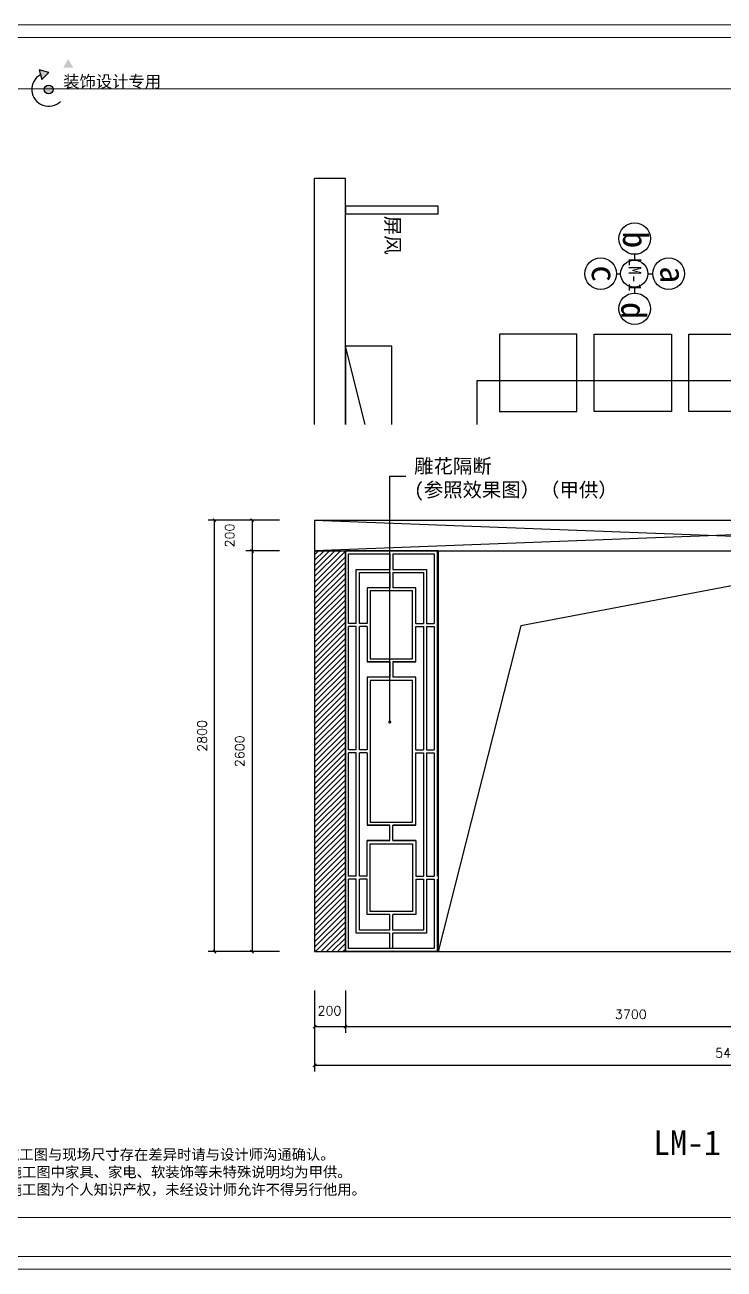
# Model space of a CAD drawing. Extents: x 643133 to 135659452, y -425133 to -387116.
# Drawn here: x 735892 to 740425, y -424469 to -416396 of the extents above; entities that cross this region are included whole.
import ezdxf
from ezdxf.xclip import XClip

# ---------------------------------------------------------------- set-up
doc = ezdxf.new("R2010")
doc.units = 0
doc.header["$LTSCALE"] = 10
doc.header["$MEASUREMENT"] = 0
doc.header["$XCLIPFRAME"] = 0
for name, color, linetype in [('30', 30, 'Continuous'), ('34', 34, 'Continuous'), ('38', 38, 'Continuous')]:
    doc.layers.add(name, color=color, linetype=linetype)
doc.styles.add('ATT', font='')
doc.styles.get("Standard").update_dxf_attribs({"font": 'gbenor.shx', "bigfont": 'gbcbig.shx'})
doc.styles.add('STYLE1', font='')
doc.styles.add('外部标注', font='complex.shx')
doc.styles.add('样式 1', font='complex.shx')
doc.styles.get('ATT').set_extended_font_data('SimSun')
doc.styles.get('STYLE1').set_extended_font_data('SimSun')
doc.dimstyles.new('平面布局内部', dxfattribs={"dimtxt": 60, "dimasz": 20, "dimexe": 40, "dimexo": 0, "dimgap": 50, "dimtad": 1, "dimdec": 0, "dimzin": 0, "dimdsep": 46, "dimtxsty": '外部标注', "dimblk": 'ARCHTICK', "dimcen": 5, "dimclrt": 56, "dimadec": 0, "dimazin": 0, "dimtfac": 1, "dimtdec": 0, "dimtmove": 2, "dimatfit": 3, "dimldrblk": 'DOT', "dimfxl": 40, "dimtolj": 1, "dimtzin": 0, "dimarcsym": 0})

# ---------------------------------------------------------------- blocks, each defined once
blk = doc.blocks.new('5435432')
at = {"layer": '34'}
h = blk.add_hatch(color=256, dxfattribs=at)
h.paths.add_polyline_path([(685766, -389022, 1), (685612, -389022, 1)])
h.paths.add_polyline_path([(685524, -388679), (685568, -388849), (685689, -388731), (685689, -388725)])
h.paths.add_polyline_path([(686032, -388487), (685944, -388639), (686120, -388639)])
blk.add_lwpolyline([(685693, -388726), (685524, -388679), (685568, -388849)], close=True, dxfattribs=at)
blk.add_circle((685689, -389022), 76.7, dxfattribs=at)
blk.add_arc((685689, -389022), 296, 118.9284, 314.9675, dxfattribs=at)
at = {"layer": '38', "lineweight": 13}
for p, q in [((682744, -387889), (713632, -387889)), ((713632, -409731), (682744, -409731))]:
    blk.add_line(p, q, dxfattribs=at)
at = {"layer": '38', "lineweight": 5}
for p, q in [((682966, -388111), (713410, -388111)), ((682966, -389010), (685687, -389010)), ((685687, -389010), (710237, -389010)), ((710237, -408827), (682966, -408827)), ((713410, -409509), (682966, -409509))]:
    blk.add_line(p, q, dxfattribs=at)
at = {"layer": '34', "style": 'STYLE1'}
blk.add_text('装饰设计专用', height=209.8, dxfattribs=at).set_placement((685944, -388987))
at = {"layer": '34', "insert": (685900, -389051), "char_height": 87.68, "width": 134889609.43, "attachment_point": 1}
blk.add_mtext('{\\fSimSun|b0|i0|c134|p2;Chengdu Hong yu Decoration co.,Ltd\\fArial|b0|i0|c0|p34;}', dxfattribs=at)
at = {"layer": '34', "insert": (683965, -407627), "char_height": 184.32, "width": 8552.03, "attachment_point": 1, "style": '样式 1'}
blk.add_mtext('{\\fSimSun|b0|i0|c134|p2;注}:{\\fSimSun|b0|i0|c134|p2;1、本施工图与现场尺寸存在差异时请与设计师沟通确认。\\P   2、本施工图中家具、家电、软装饰等未特殊说明均为甲供。\\P   3、本施工图为个人知识产权，未经设计师允许不得另行他用。}', dxfattribs=at)
blk = doc.blocks.new('5432222')
at = {"layer": '30'}
for p, q in [((750140.3, -421159.4), (750140.3, -418149.9)), ((750340.3, -418149.9), (750140.3, -418149.9)), ((750340.3, -418428.2), (750340.3, -418149.9)), ((755640.3, -418328.2), (754640.3, -418328.2)), ((754640.3, -418328.2), (754640.3, -418528.2)), ((755640.3, -418528.2), (755640.3, -418328.2)), ((754040.3, -418453.2), (754040.3, -418403.2)), ((750340.3, -421159.4), (750340.3, -418428.2)), ((755340.3, -418528.2), (754640.3, -418528.2)), ((755340.3, -418528.2), (755340.3, -419243.2)), ((755640.3, -418528.2), (755540.3, -418528.2)), ((755540.3, -418528.2), (755540.3, -419243.2)), ((755540.3, -419243.2), (755340.3, -419243.2))]:
    blk.add_line(p, q, dxfattribs=at)
for points in [[(754040.3, -418528.2), (754040.3, -418328.2), (754240.3, -418328.2), (754240.3, -418394.4), (754190.3, -418394.4), (754190.3, -418462), (754240.3, -418462), (754240.3, -418528.2), (754040.3, -418528.2)], [(754640.3, -418328.2), (754560.3, -418328.2), (754560.3, -418394.4), (754610.3, -418394.4), (754610.3, -418462), (754560.3, -418462), (754560.3, -418528.2), (754640.3, -418528.2)]]:
    blk.add_lwpolyline(points, dxfattribs=at)
at = {"layer": '34', "color": 1}
for p, q in [((754202.1, -418410.8), (754202.1, -418445.1)), ((754598.5, -418410.8), (754598.5, -418445.1)), ((754187.6, -418428), (754218.5, -418428)), ((754613.1, -418428), (754582.2, -418428)), ((752215.1, -418641.5), (752215.1, -418679)), ((752097.2, -418767.1), (752124.3, -418767.1)), ((752300.4, -418767.1), (752333, -418767.1)), ((752215.1, -418855.1), (752215.1, -418892.6))]:
    blk.add_line(p, q, dxfattribs=at)
at = {"layer": '34', "color": 4}
for p, q in [((754560.3, -418374.4), (754240.3, -418374.4)), ((754560.3, -418394.4), (754240.3, -418394.4)), ((754560.3, -418462), (754240.3, -418462)), ((754560.3, -418482), (754240.3, -418482))]:
    blk.add_line(p, q, dxfattribs=at)
at = {"layer": '34'}
blk.add_line((750340.3, -421159.4), (750140.3, -421159.4), dxfattribs=at)
for points in [[(750340.3, -418328.2), (750340.3, -418378.2), (750940.3, -418378.2), (750940.3, -418328.2)], [(754240.3, -418374.4), (754240.3, -418364.4), (754250.3, -418364.4), (754250.3, -418374.4)], [(754560.3, -418374.4), (754560.3, -418364.4), (754550.3, -418364.4), (754550.3, -418374.4)], [(754240.3, -418482), (754240.3, -418492), (754250.3, -418492), (754250.3, -418482)], [(754560.3, -418482), (754560.3, -418492), (754550.3, -418492), (754550.3, -418482)], [(755240.3, -418528.2), (755240.3, -418828.2), (754140.3, -418828.2), (754140.3, -418528.2)], [(751339.8, -419660.4), (751839.8, -419660.4), (751839.8, -419160.4), (751339.8, -419160.4)], [(752453, -419660.4), (751953, -419660.4), (751953, -419160.4), (752453, -419160.4)], [(753066.2, -419660.4), (752566.2, -419660.4), (752566.2, -419160.4), (753066.2, -419160.4)], [(753194.8, -420260.4), (751194.8, -420260.4), (751194.8, -419460.4), (753194.8, -419460.4)], [(751339.8, -420060.4), (751839.8, -420060.4), (751839.8, -420560.4), (751339.8, -420560.4)], [(752453, -420060.4), (751953, -420060.4), (751953, -420560.4), (752453, -420560.4)], [(753066.2, -420060.4), (752566.2, -420060.4), (752566.2, -420560.4), (753066.2, -420560.4)]]:
    blk.add_lwpolyline(points, close=True, dxfattribs=at)
at = {"layer": '34', "linetype": 'ByBlock'}
blk.add_lwpolyline([(750340.3, -419237.9), (750340.3, -420437.9), (750640.3, -420437.9), (750640.3, -419237.9)], close=True, dxfattribs=at)
at = {"layer": '34', "color": 1}
for centre, radius in [((754202.1, -418428.2), 11.8), ((754202.1, -418428.2), 11.8), ((754598.5, -418428.2), 11.8), ((752215.1, -418539.3), 102.2), ((751995, -418767.1), 102.2), ((752435.3, -418767.1), 102.2), ((752215.1, -418994.8), 102.2)]:
    blk.add_circle(centre, radius, dxfattribs=at)
at = {"layer": '34'}
blk.add_circle((752212.3, -418767.1), 88, dxfattribs=at)
at = {"layer": '38'}
for p, q in [((755240.3, -418828.2), (754140.3, -418528.2)), ((750640.3, -420437.9), (750340.3, -419237.9))]:
    blk.add_line(p, q, dxfattribs=at)
at = {"layer": '34', "linetype": 'ByBlock', "lineweight": -3, "insert": (750692.3, -418391.4), "char_height": 92.16, "width": 783.18, "attachment_point": 1, "rotation": 270, "style": 'ATT'}
blk.add_mtext('屏风', dxfattribs=at)
at = {"layer": '34', "color": 1, "linetype": 'ByBlock', "lineweight": -3, "attachment_point": 1, "rotation": 270, "style": 'ATT'}
for s, insert, char_height, width in [('b', (752300.8, -418491.8), 161.3, 1370.564), ('c', (752098.8, -418712.1), 161.3, 1370.564), ('LM-1', (752257.7, -418663.8), 80.64, 685.282), ('a', (752542.8, -418718.6), 161.3, 1370.564), ('d', (752290.2, -418951.2), 161.3, 1370.564)]:
    blk.add_mtext(s, dxfattribs=dict(at, insert=insert, char_height=char_height, width=width))
blk = doc.blocks.new('_ArchTick')
at = {"color": 0, "linetype": 'ByBlock', "const_width": 0.4}
blk.add_lwpolyline([(-0.5, -0.5), (0.5, 0.5)], dxfattribs=at)
blk = doc.blocks.new('*D244')
at = {"layer": '34', "color": 0, "lineweight": -2}
for p, q in [((737770.2, -422660.2), (737770.2, -422935.5)), ((737970.2, -422660.2), (737970.2, -422935.5)), ((737770.2, -422895.5), (737970.2, -422895.5))]:
    blk.add_line(p, q, dxfattribs=at)
at = {"layer": 'Defpoints', "color": 0}
for p in [(737770.2, -422660.2), (737970.2, -422660.2), (737970.2, -422895.5)]:
    blk.add_point(p, dxfattribs=at)
at = {"layer": '34', "color": 0, "lineweight": -2, "xscale": 20, "yscale": 20, "zscale": 20, "rotation": 180}
blk.add_blockref('_ArchTick', (737770.2, -422895.5), dxfattribs=at)
at = {"layer": '34', "color": 0, "lineweight": -2, "xscale": 20, "yscale": 20, "zscale": 20}
blk.add_blockref('_ArchTick', (737970.2, -422895.5), dxfattribs=at)
at = {"layer": '34', "color": 56, "insert": (737866.3, -422792.4), "char_height": 60, "attachment_point": 5, "style": '外部标注'}
blk.add_mtext('\\A1;200', dxfattribs=at)
blk = doc.blocks.new('_Dot')
at = {"color": 0, "linetype": 'ByBlock', "lineweight": -2}
blk.add_line((-0.5, 0), (-1, 0), dxfattribs=at)
at = {"color": 0, "linetype": 'ByBlock', "const_width": 0.5}
blk.add_lwpolyline([(-0.25, 0, 1), (0.25, 0, 1)], format="xyb", close=True, dxfattribs=at)
blk = doc.blocks.new('*D245')
at = {"layer": '34', "color": 0, "lineweight": -2}
for p, q in [((737970.2, -422660.2), (737970.2, -422935.5)), ((741670.2, -422660.2), (741670.2, -422935.5)), ((737970.2, -422895.5), (741670.2, -422895.5))]:
    blk.add_line(p, q, dxfattribs=at)
at = {"layer": 'Defpoints', "color": 0}
for p in [(737970.2, -422660.2), (741670.2, -422660.2), (741670.2, -422895.5)]:
    blk.add_point(p, dxfattribs=at)
at = {"layer": '34', "color": 0, "lineweight": -2, "xscale": 20, "yscale": 20, "zscale": 20, "rotation": 180}
blk.add_blockref('_ArchTick', (737970.2, -422895.5), dxfattribs=at)
at = {"layer": '34', "color": 0, "lineweight": -2, "xscale": 20, "yscale": 20, "zscale": 20}
blk.add_blockref('_ArchTick', (741670.2, -422895.5), dxfattribs=at)
at = {"layer": '34', "color": 56, "insert": (739820.2, -422815.5), "char_height": 60, "attachment_point": 5, "style": '外部标注'}
blk.add_mtext('\\A1;3700', dxfattribs=at)
blk = doc.blocks.new('*D248')
at = {"layer": '34', "color": 0, "lineweight": -2}
for p, q in [((737770.2, -422660.2), (737770.2, -423186)), ((743170.2, -422660.2), (743170.2, -423186)), ((737770.2, -423146), (743170.2, -423146))]:
    blk.add_line(p, q, dxfattribs=at)
at = {"layer": 'Defpoints', "color": 0}
for p in [(737770.2, -422660.2), (743170.2, -422660.2), (743170.2, -423146)]:
    blk.add_point(p, dxfattribs=at)
at = {"layer": '34', "color": 0, "lineweight": -2, "xscale": 20, "yscale": 20, "zscale": 20, "rotation": 180}
blk.add_blockref('_ArchTick', (737770.2, -423146), dxfattribs=at)
at = {"layer": '34', "color": 0, "lineweight": -2, "xscale": 20, "yscale": 20, "zscale": 20}
blk.add_blockref('_ArchTick', (743170.2, -423146), dxfattribs=at)
at = {"layer": '34', "color": 56, "insert": (740470.2, -423066), "char_height": 60, "attachment_point": 5, "style": '外部标注'}
blk.add_mtext('\\A1;5400', dxfattribs=at)
blk = doc.blocks.new('*D255')
at = {"layer": '34', "color": 0, "lineweight": -2}
for p, q in [((737542.6, -419608.9), (737324.3, -419608.9)), ((737364.3, -419608.9), (737364.3, -419808.9)), ((737542.6, -419808.9), (737324.3, -419808.9))]:
    blk.add_line(p, q, dxfattribs=at)
at = {"layer": 'Defpoints', "color": 0}
for p in [(737542.6, -419608.9), (737364.3, -419808.9), (737542.6, -419808.9)]:
    blk.add_point(p, dxfattribs=at)
at = {"layer": '34', "color": 0, "lineweight": -2, "xscale": 20, "yscale": 20, "zscale": 20}
for p, rotation in [((737364.3, -419608.9), 90), ((737364.3, -419808.9), 270)]:
    blk.add_blockref('_ArchTick', p, dxfattribs=dict(at, rotation=rotation))
at = {"layer": '34', "color": 56, "insert": (737219.3, -419708.9), "char_height": 60, "attachment_point": 5, "rotation": 90, "style": '外部标注'}
blk.add_mtext('\\A1;200', dxfattribs=at)
blk = doc.blocks.new('*D256')
at = {"layer": '34', "color": 0, "lineweight": -2}
for p, q in [((737542.6, -419808.9), (737324.3, -419808.9)), ((737364.3, -419808.9), (737364.3, -422408.9)), ((737542.6, -422408.9), (737324.3, -422408.9))]:
    blk.add_line(p, q, dxfattribs=at)
at = {"layer": 'Defpoints', "color": 0}
for p in [(737542.6, -419808.9), (737364.3, -422408.9), (737542.6, -422408.9)]:
    blk.add_point(p, dxfattribs=at)
at = {"layer": '34', "color": 0, "lineweight": -2, "xscale": 20, "yscale": 20, "zscale": 20}
for p, rotation in [((737364.3, -419808.9), 90), ((737364.3, -422408.9), 270)]:
    blk.add_blockref('_ArchTick', p, dxfattribs=dict(at, rotation=rotation))
at = {"layer": '34', "color": 56, "insert": (737284.3, -421108.9), "char_height": 60, "attachment_point": 5, "rotation": 90, "style": '外部标注'}
blk.add_mtext('\\A1;2600', dxfattribs=at)
blk = doc.blocks.new('*D257')
at = {"layer": '34', "color": 0, "lineweight": -2}
for p, q in [((737542.6, -419608.9), (737080.8, -419608.9)), ((737120.8, -422408.9), (737120.8, -419608.9)), ((737542.6, -422408.9), (737080.8, -422408.9))]:
    blk.add_line(p, q, dxfattribs=at)
at = {"layer": 'Defpoints', "color": 0}
for p in [(737120.8, -419608.9), (737542.6, -419608.9), (737542.6, -422408.9)]:
    blk.add_point(p, dxfattribs=at)
at = {"layer": '34', "color": 0, "lineweight": -2, "xscale": 20, "yscale": 20, "zscale": 20}
for p, rotation in [((737120.8, -419608.9), 90), ((737120.8, -422408.9), 270)]:
    blk.add_blockref('_ArchTick', p, dxfattribs=dict(at, rotation=rotation))
at = {"layer": '34', "color": 56, "insert": (737040.8, -421008.9), "char_height": 60, "attachment_point": 5, "rotation": 90, "style": '外部标注'}
blk.add_mtext('\\A1;2800', dxfattribs=at)

msp = doc.modelspace()

# ---------------------------------------------------------------- hatches: boundary and pattern name
at = {"layer": '34'}
h = msp.add_hatch(dxfattribs=at)
h.set_pattern_fill('ANSI31', color=256, scale=200, style=0)
h.paths.add_polyline_path([(737770.2, -422408.9), (737970.2, -422408.9), (737970.2, -421938.9), (737970.2, -419808.9), (737770.2, -419808.9)])

# ---------------------------------------------------------------- linework, layer by layer
at = {"layer": '30'}
for p, q in [((737770.2, -419608.9), (737770.2, -422408.9)), ((737770.2, -419608.9), (743170.2, -419608.9)), ((737770.2, -419808.9), (742970.2, -419808.9)), ((737770.2, -422408.9), (743170.2, -422408.9))]:
    msp.add_line(p, q, dxfattribs=at)
at = {"layer": '34'}
for p, q in [((737770.2, -419608.9), (742970.2, -419808.9)), ((742970.2, -419608.9), (737770.2, -419808.9)), ((737970.2, -419808.9), (737970.2, -422408.9)), ((738570.2, -419808.9), (737970.2, -419808.9)), ((737970.2, -419808.9), (737970.2, -422408.9)), ((738257.7, -419828.9), (738257.7, -419928.9)), ((738277.7, -419828.9), (738277.7, -419928.9)), ((738570.2, -419808.9), (738570.2, -422408.9)), ((738257.7, -419948.9), (738257.7, -420048.9)), ((738277.7, -419948.9), (738277.7, -420048.9)), ((738040.2, -420278.9), (737990.2, -420278.9)), ((738040.2, -420298.9), (737990.2, -420298.9)), ((738110.2, -420278.9), (738060.2, -420278.9)), ((738110.2, -420298.9), (738060.2, -420298.9)), ((738425.2, -420278.9), (738475.2, -420278.9)), ((738425.2, -420298.9), (738475.2, -420298.9)), ((738495.2, -420278.9), (738545.2, -420278.9)), ((738495.2, -420298.9), (738545.2, -420298.9)), ((738565.2, -420278.9), (738565.2, -421918.9)), ((738257.7, -420528.9), (738110.2, -420528.9)), ((738257.7, -420528.9), (738257.7, -420628.9)), ((738425.2, -420528.9), (738277.7, -420528.9)), ((738277.7, -420528.9), (738277.7, -420628.9)), ((738040.2, -421098.9), (737990.2, -421098.9)), ((738040.2, -421118.9), (737990.2, -421118.9)), ((738110.2, -421098.9), (738060.2, -421098.9)), ((738110.2, -421118.9), (738060.2, -421118.9)), ((738425.2, -421098.9), (738475.2, -421098.9)), ((738425.2, -421118.9), (738475.2, -421118.9)), ((738495.2, -421098.9), (738545.2, -421098.9)), ((738495.2, -421118.9), (738545.2, -421118.9)), ((738257.7, -421588.9), (738110.2, -421588.9)), ((738257.7, -421688.9), (738257.7, -421588.9)), ((738277.7, -421688.9), (738277.7, -421588.9)), ((738425.2, -421588.9), (738277.7, -421588.9)), ((738257.7, -421688.9), (738110.2, -421688.9)), ((738425.2, -421688.9), (738277.7, -421688.9)), ((738040.2, -421918.9), (737990.2, -421918.9)), ((738040.2, -421938.9), (737990.2, -421938.9)), ((738110.2, -421918.9), (738060.2, -421918.9)), ((738110.2, -421938.9), (738060.2, -421938.9)), ((738425.2, -421918.9), (738475.2, -421918.9)), ((738425.2, -421938.9), (738475.2, -421938.9)), ((738495.2, -421918.9), (738545.2, -421918.9)), ((738495.2, -421938.9), (738545.2, -421938.9)), ((738257.7, -422268.9), (738257.7, -422168.9)), ((738277.7, -422268.9), (738277.7, -422168.9)), ((738257.7, -422388.9), (738257.7, -422288.9)), ((738277.7, -422388.9), (738277.7, -422288.9)), ((737970.2, -422408.9), (738570.2, -422408.9))]:
    msp.add_line(p, q, dxfattribs=at)
for points in [[(737970.2, -422408.9), (737970.2, -419808.9), (738565.2, -419808.9), (738565.2, -420278.9)], [(737990.2, -420278.9), (737990.2, -419828.9), (738257.7, -419828.9)], [(738277.7, -419828.9), (738545.2, -419828.9), (738545.2, -420278.9)], [(741670.2, -419808.9), (739107.2, -420295.5), (738570.2, -422408.9)], [(738040.2, -420278.9), (738040.2, -419928.9), (738257.7, -419928.9)], [(738060.2, -420278.9), (738060.2, -419948.9), (738257.7, -419948.9)], [(738277.7, -419928.9), (738495.2, -419928.9), (738495.2, -420278.9)], [(738277.7, -419948.9), (738475.2, -419948.9), (738475.2, -420278.9)], [(738257.7, -420048.9), (738110.2, -420048.9), (738110.2, -420278.9)], [(738425.2, -420278.9), (738425.2, -420048.9), (738277.7, -420048.9)], [(737990.2, -421098.9), (737990.2, -420298.9)], [(738040.2, -421098.9), (738040.2, -420298.9)], [(738060.2, -421098.9), (738060.2, -420298.9)], [(738110.2, -420298.9), (738110.2, -420528.9), (738257.7, -420528.9)], [(738277.7, -420528.9), (738425.2, -420528.9), (738425.2, -420298.9)], [(738475.2, -420298.9), (738475.2, -421098.9)], [(738495.2, -420298.9), (738495.2, -421098.9)], [(738545.2, -420298.9), (738545.2, -421098.9)], [(738257.7, -420628.9), (738110.2, -420628.9), (738110.2, -421098.9)], [(738425.2, -421098.9), (738425.2, -420628.9), (738277.7, -420628.9)], [(737990.2, -421918.9), (737990.2, -421118.9)], [(738040.2, -421918.9), (738040.2, -421118.9)], [(738060.2, -421918.9), (738060.2, -421118.9)], [(738110.2, -421118.9), (738110.2, -421588.9), (738257.7, -421588.9)], [(738277.7, -421588.9), (738425.2, -421588.9), (738425.2, -421118.9)], [(738475.2, -421118.9), (738475.2, -421918.9)], [(738495.2, -421118.9), (738495.2, -421918.9)], [(738545.2, -421118.9), (738545.2, -421918.9)], [(738110.2, -421918.9), (738110.2, -421688.9), (738257.7, -421688.9)], [(738277.7, -421688.9), (738425.2, -421688.9), (738425.2, -421918.9)], [(738565.2, -421938.9), (738565.2, -422408.9), (737970.2, -422408.9), (737970.2, -421938.9)], [(738545.2, -421938.9), (738545.2, -422388.9), (737990.2, -422388.9), (737990.2, -421938.9)], [(738257.7, -422288.9), (738040.2, -422288.9), (738040.2, -421938.9)], [(738257.7, -422268.9), (738060.2, -422268.9), (738060.2, -421938.9)], [(738257.7, -422168.9), (738110.2, -422168.9), (738110.2, -421938.9)], [(738495.2, -421938.9), (738495.2, -422288.9), (738277.7, -422288.9)], [(738475.2, -421938.9), (738475.2, -422268.9), (738277.7, -422268.9)], [(738425.2, -421938.9), (738425.2, -422168.9), (738277.7, -422168.9)]]:
    msp.add_lwpolyline(points, dxfattribs=at)
for points in [[(738130.2, -420508.9), (738405.2, -420508.9), (738405.2, -420068.9), (738130.2, -420068.9)], [(738130.2, -421568.9), (738405.2, -421568.9), (738405.2, -420648.9), (738130.2, -420648.9)], [(738130.2, -421708.9), (738405.2, -421708.9), (738405.2, -422148.9), (738130.2, -422148.9)]]:
    msp.add_lwpolyline(points, close=True, dxfattribs=at)

# ---------------------------------------------------------------- block references
for p, xscale, yscale, zscale in [((427635.4, -261240.5), 0.3999999999941792, 0.3999999999941792, 0.4), ((439990.7, -261240.5), 0.3999999999941792, 0.3999999999941792, 0.4), ((515158.5, -296926.2), 0.3080000000045402, 0.3079999999972642, 0.308), ((482615.1, -273032.3), 0.3696000000054482, 0.3695999999908963, 0.3696)]:
    msp.add_blockref('5435432', p, dxfattribs=dict(at, xscale=xscale, yscale=yscale, zscale=zscale))
ref = msp.add_blockref('5432222', (-12370.1, 756.9), dxfattribs=at)
XClip(ref).set_block_clipping_path([(749655.5411035661, -419745.1667433565), (755803.2516964306, -417878.8526920615)])

# ---------------------------------------------------------------- texts
at = {"layer": '34', "linetype": 'ByBlock', "lineweight": -3, "insert": (738415.1, -419212.8), "char_height": 92.16, "width": 1324.745, "attachment_point": 1, "style": 'ATT'}
msp.add_mtext('雕花隔断\\P(参照效果图）（甲供）', dxfattribs=at)
at = {"layer": '34', "color": 1, "linetype": 'ByBlock', "lineweight": -3, "insert": (739964.9, -423567.9), "char_height": 161.28, "width": 1370.564, "attachment_point": 1, "style": 'ATT'}
msp.add_mtext('LM-1', dxfattribs=at)

# ---------------------------------------------------------------- dimensions: what is measured, and where the dimension line sits
at = {"layer": '34'}
for base, p1, p2, picture, middle in [((737120.8, -419608.9), (737542.6, -422408.9), (737542.6, -419608.9), '*D257', (737040.8, -421008.9)), ((737364.3, -419808.9), (737542.6, -419608.9), (737542.6, -419808.9), '*D255', (737219.3, -419708.9)), ((737364.3, -422408.9), (737542.6, -419808.9), (737542.6, -422408.9), '*D256', (737284.3, -421108.9))]:
    dim = msp.add_linear_dim(base=base, p1=p1, p2=p2, angle=90, dimstyle='平面布局内部', dxfattribs=at)
    dim.commit()
    dim.dimension.update_dxf_attribs({"geometry": picture, "text_midpoint": middle})
dim = msp.add_linear_dim(base=(737970.2, -422895.5), p1=(737770.2, -422660.2), p2=(737970.2, -422660.2), dimstyle='平面布局内部', dxfattribs=at)
dim.commit()
dim.dimension.update_dxf_attribs({"geometry": '*D244', "text_midpoint": (737866.3, -422792.4), "dimtype": 160})
for base, p1, p2, picture, middle in [((743170.2, -423146), (737770.2, -422660.2), (743170.2, -422660.2), '*D248', (740470.2, -423066)), ((741670.2, -422895.5), (737970.2, -422660.2), (741670.2, -422660.2), '*D245', (739820.2, -422815.5))]:
    dim = msp.add_linear_dim(base=base, p1=p1, p2=p2, dimstyle='平面布局内部', dxfattribs=at)
    dim.commit()
    dim.dimension.update_dxf_attribs({"geometry": picture, "text_midpoint": middle})

# ---------------------------------------------------------------- leaders
msp.add_leader([(738257.5, -420919.1), (738257.5, -419324.7), (738361.6, -419324.7)], dimstyle='平面布局内部', override={"dimgap": 50, "dimtad": 0}, dxfattribs=at)

doc.saveas('drawing.dxf')
